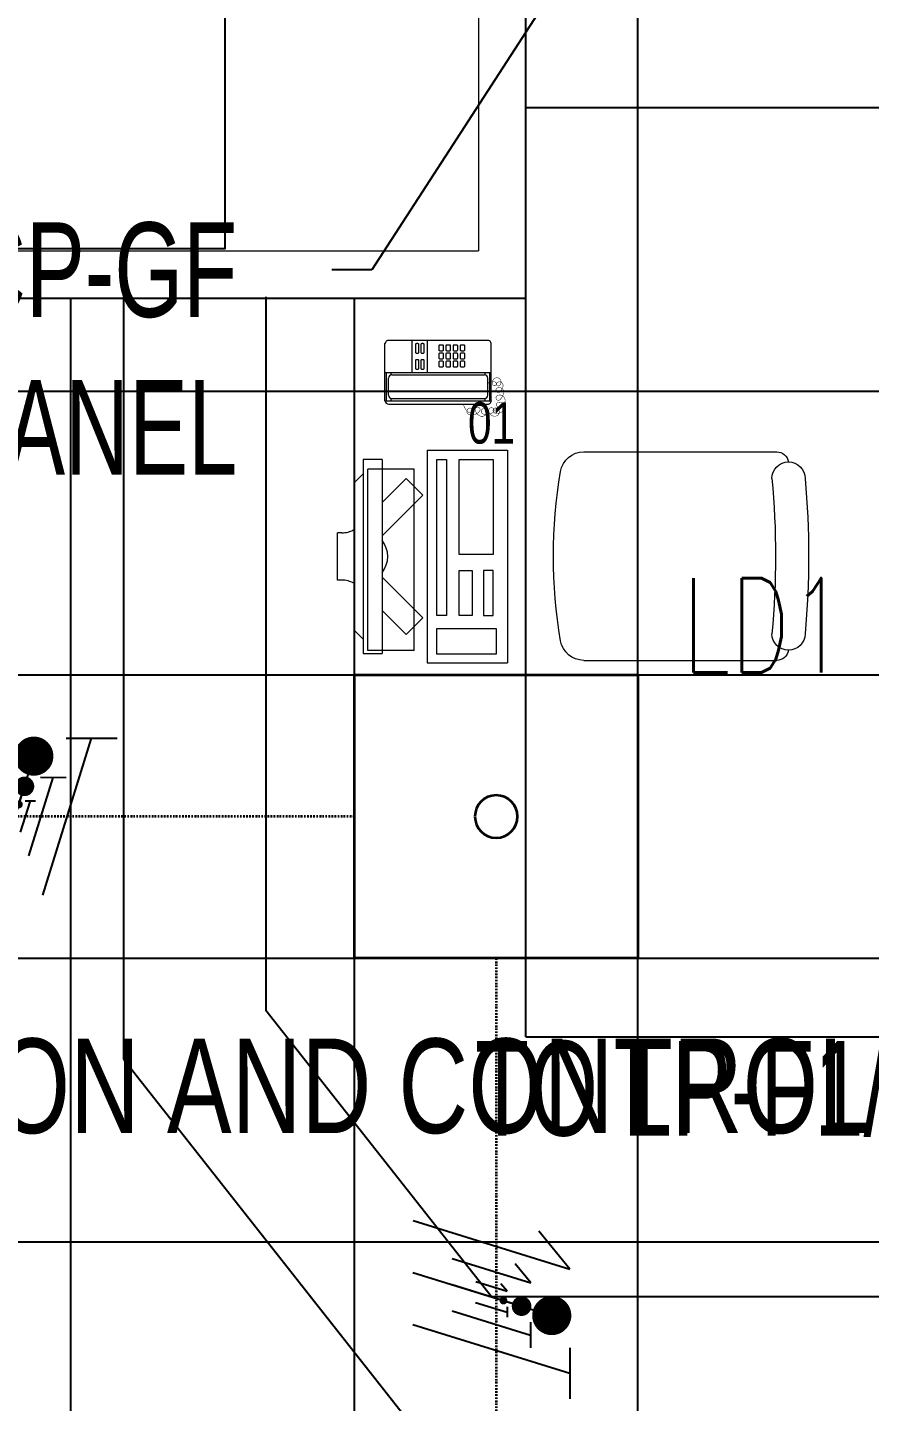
# Model space of a CAD drawing. Extents: x -12260 to 57327, y -29287 to 19916.
# Drawn here: x 3344 to 5126, y -1248 to 1659 of the extents above; entities that cross this region are included whole.
import ezdxf
from ezdxf import colors
from ezdxf.entities.mleader import LeaderData, LeaderLine
from ezdxf.enums import TextEntityAlignment as Align
from ezdxf.math import Vec2, Vec3

# ---------------------------------------------------------------- set-up
doc = ezdxf.new("R2010")
doc.units = 0
doc.header["$LTSCALE"] = 0.25
doc.linetypes.add('DASHDOT', pattern=[25.4, 12.7, -6.35, 0, -6.35])
for name, color, linetype, lineweight in [('01-First Floor$0$72_EGR_BASE_TEXT', 252, 'Continuous', 5), ('01-First Floor$0$72_EGR_EQP_TAG', 142, 'Continuous', 5), ('01-First Floor$0$LOADING', 253, 'Continuous', 5), ('01-First Floor$0$Walls', 251, 'Continuous', 5), ('E-LITE-CIRC-NUMB', 6, 'Continuous', 25), ('E-LITE-CLNG', 150, 'Continuous', 35), ('E-LITE-CLNG-CNDT', 6, 'DASHDOT', 35), ('E-LITE-CTRL', 6, 'Continuous', 25), ('E-LITE-IDEN', 6, 'Continuous', 25), ('E-LITE-TEXT', 6, 'Continuous', 25), ('E-POWR-TEXT', 6, 'Continuous', 25), ('E-POWR-WIRE', 6, 'Continuous', 25), ('E-POWR-WIRE @ 100', 6, 'Continuous', 25), ('E-POWR-WIRE @ 20', 6, 'Continuous', 25), ('E-POWR-WIRE @ 50', 6, 'Continuous', 25)]:
    doc.layers.add(name, color=color, linetype=linetype, lineweight=lineweight)
doc.layers.add('01-First Floor$0$FALSE CEILING', color=251, linetype='Continuous')
doc.styles.add('01-First Floor$0$X3G_ENTITY_257CFD', font='swisscl.ttf', dxfattribs={"height": 200})
doc.styles.add('01-First Floor$0$X3G_ENTITY_9EC9', font='swisscl.ttf', dxfattribs={"height": 0.2})
doc.styles.add('DC_Elc_Romans', font='elc_romans.shx', dxfattribs={"width": 0.7})
doc.styles.add('DC_SIMPLEX', font='SIMPLEX.shx', dxfattribs={"width": 0.7})

# ---------------------------------------------------------------- blocks, each defined once
blk = doc.blocks.new('01-First Floor$0$DM20079-P')
at = {"color": 0}
for p, q in [((-0.0686, 0.217), (-0.0686, 0.008)), ((-0.0616, 0.225), (0.0594, 0.225)), ((-0.0616, 0.225), (-0.0616, 0)), ((-0.0616, 0.222), (-0.0016, 0.222)), ((-0.0616, 0.212), (-0.0565, 0.212)), ((-0.0566, 0.2105), (-0.0566, 0.0145)), ((-0.0496, 0.2175), (-0.0136, 0.2175)), ((-0.0068, 0.212), (-0.0016, 0.212)), ((-0.0066, 0.2105), (-0.0066, 0.0145)), ((-0.0016, 0.225), (-0.0016, 0)), ((0.0664, 0.217), (0.0664, 0.008)), ((-0.0016, 0.1675), (0.0664, 0.1675)), ((-0.0016, 0.135), (0.0664, 0.135)), ((-0.0616, 0.013), (-0.0565, 0.013)), ((-0.0616, 0.003), (-0.0016, 0.003)), ((-0.0594, 0), (0.0594, 0)), ((-0.0496, 0.0075), (-0.0136, 0.0075)), ((-0.0068, 0.013), (-0.0016, 0.013))]:
    blk.add_line(p, q, dxfattribs=at)
for points in [[(0.0074, 0.1605, 0.414214), (0.0054, 0.1585), (0.0054, 0.1555, 0.414214), (0.0074, 0.1535), (0.0234, 0.1535, 0.414214), (0.0254, 0.1555), (0.0254, 0.1585, 0.414214), (0.0234, 0.1605)], [(0.0234, 0.142, 0.414214), (0.0254, 0.144), (0.0254, 0.147, 0.414214), (0.0234, 0.149), (0.0074, 0.149, 0.414214), (0.0054, 0.147), (0.0054, 0.144, 0.414214), (0.0074, 0.142)], [(0.0574, 0.1535, 0.414214), (0.0594, 0.1555), (0.0594, 0.1585, 0.414214), (0.0574, 0.1605), (0.0414, 0.1605, 0.414214), (0.0394, 0.1585), (0.0394, 0.1555, 0.414214), (0.0414, 0.1535)], [(0.0574, 0.142, 0.414214), (0.0594, 0.144), (0.0594, 0.147, 0.414214), (0.0574, 0.149), (0.0414, 0.149, 0.414214), (0.0394, 0.147), (0.0394, 0.144, 0.414214), (0.0414, 0.142)], [(0.0104, 0.103, 0.414214), (0.0124, 0.101), (0.0204, 0.101, 0.414214), (0.0224, 0.103), (0.0224, 0.109, 0.414214), (0.0204, 0.111), (0.0124, 0.111, 0.414214), (0.0104, 0.109)], [(0.0104, 0.088, 0.414214), (0.0124, 0.086), (0.0204, 0.086, 0.414214), (0.0224, 0.088), (0.0224, 0.094, 0.414214), (0.0204, 0.096), (0.0124, 0.096, 0.414214), (0.0104, 0.094)], [(0.0274, 0.103, 0.414214), (0.0294, 0.101), (0.0374, 0.101, 0.414214), (0.0394, 0.103), (0.0394, 0.109, 0.414214), (0.0374, 0.111), (0.0294, 0.111, 0.414214), (0.0274, 0.109)], [(0.0274, 0.088, 0.414214), (0.0294, 0.086), (0.0374, 0.086, 0.414214), (0.0394, 0.088), (0.0394, 0.094, 0.414214), (0.0374, 0.096), (0.0294, 0.096, 0.414214), (0.0274, 0.094)], [(0.0444, 0.103, 0.414214), (0.0464, 0.101), (0.0544, 0.101, 0.414214), (0.0564, 0.103), (0.0564, 0.109, 0.414214), (0.0544, 0.111), (0.0464, 0.111, 0.414214), (0.0444, 0.109)], [(0.0444, 0.088, 0.414214), (0.0464, 0.086), (0.0544, 0.086, 0.414214), (0.0564, 0.088), (0.0564, 0.094, 0.414214), (0.0544, 0.096), (0.0464, 0.096, 0.414214), (0.0444, 0.094)], [(0.0104, 0.073, 0.414214), (0.0124, 0.071), (0.0204, 0.071, 0.414214), (0.0224, 0.073), (0.0224, 0.079, 0.414214), (0.0204, 0.081), (0.0124, 0.081, 0.414214), (0.0104, 0.079)], [(0.0104, 0.058, 0.414214), (0.0124, 0.056), (0.0204, 0.056, 0.414214), (0.0224, 0.058), (0.0224, 0.064, 0.414214), (0.0204, 0.066), (0.0124, 0.066, 0.414214), (0.0104, 0.064)], [(0.0274, 0.073, 0.414214), (0.0294, 0.071), (0.0374, 0.071, 0.414214), (0.0394, 0.073), (0.0394, 0.079, 0.414214), (0.0374, 0.081), (0.0294, 0.081, 0.414214), (0.0274, 0.079)], [(0.0274, 0.058, 0.414214), (0.0294, 0.056), (0.0374, 0.056, 0.414214), (0.0394, 0.058), (0.0394, 0.064, 0.414214), (0.0374, 0.066), (0.0294, 0.066, 0.414214), (0.0274, 0.064)], [(0.0444, 0.073, 0.414214), (0.0464, 0.071), (0.0544, 0.071, 0.414214), (0.0564, 0.073), (0.0564, 0.079, 0.414214), (0.0544, 0.081), (0.0464, 0.081, 0.414214), (0.0444, 0.079)], [(0.0444, 0.058, 0.414214), (0.0464, 0.056), (0.0544, 0.056, 0.414214), (0.0564, 0.058), (0.0564, 0.064, 0.414214), (0.0544, 0.066), (0.0464, 0.066, 0.414214), (0.0444, 0.064)]]:
    blk.add_lwpolyline(points, format="xyb", close=True, dxfattribs=at)
at = {"color": 0, "const_width": 0.001}
blk.add_lwpolyline([(-0.0686, 0.059, 0.184574), (-0.0861, 0.0478, 1.44364), (-0.0769, 0.0452, 0.837915), (-0.0907, 0.0465, 0.30536), (-0.0835, 0.0248, 1.584726), (-0.0815, 0.034, 0.253153), (-0.094, 0.0228, 0.874198), (-0.0776, 0.0142, 0.915253), (-0.0897, 0.0168, 0.223821), (-0.0874, -0.0011, 1.703343), (-0.0796, 0.005, 0.588962), (-0.0934, -0.0114, 0.717795), (-0.0769, -0.0108, 0.983104), (-0.0875, -0.0075, 0.326362), (-0.0815, -0.0259, 0.758716), (-0.0657, -0.0134, 0.906186), (-0.0743, -0.016, 0.189488), (-0.067, -0.0272, 0.7948), (-0.0506, -0.0127, 1.223996), (-0.0585, -0.0193, 0.072149), (-0.0473, -0.0259, 0.645886), (-0.0341, -0.0134, 1.366917), (-0.042, -0.0193, 0.078415), (-0.0315, -0.0246, 0.723006), (-0.0229, -0.0127, 1.105484), (-0.0289, -0.018, 0.327892), (-0.017, -0.0193, 0.446638), (-0.0144, -0.0068, 0.327263), (-0.0269, -0.0029, 1.240441), (-0.0229, -0.0094, 0.611307), (-0.0278, 0.0075)], format="xyb", dxfattribs=at)
at = {"color": 0}
for centre, radius, start, end in [((-0.0605, 0.217), 0.00813, 97.9633, 179.6649), ((-0.0496, 0.2105), 0.007, 90, 180), ((-0.0136, 0.2105), 0.007, 0, 90), ((0.0582, 0.217), 0.00813, 0.3351, 82.0367), ((-0.0605, 0.008), 0.00813, 180.3351, 277.9633), ((-0.0496, 0.0145), 0.007, 180, 270), ((-0.0136, 0.0145), 0.007, 270, 0), ((0.0582, 0.008), 0.00813, 277.9633, 359.6649)]:
    blk.add_arc(centre, radius, start, end, dxfattribs=at)
blk = doc.blocks.new('01-First Floor$0$GF21021-P')
for p, q in [((-0.2207, 0.4756), (-0.2207, 0.0675)), ((0.2205, 0.4756), (0.2205, 0.0675))]:
    blk.add_line(p, q)
for centre, radius, start, end in [((-0.1707, 0.4756), 0.05, 99.6329, 180), ((-0.0001, -0.5295), 1.0695, 80.3671, 99.6329), ((0.1705, 0.4756), 0.05, 0, 80.3671), ((-0.1957, 0.0675), 0.025, 180, 261.4721), ((-0.1643, 0.0425), 0.0351, 90, 270), ((0, 1.8467), 1.7767, 264.6946, 275.3053), ((0.1641, 0.0425), 0.0351, 270, 90), ((0.1955, 0.0675), 0.025, 278.5279, 0), ((0, 1.8314), 1.8314, 264.8532, 275.147)]:
    blk.add_arc(centre, radius, start, end)
blk = doc.blocks.new('01-First Floor$0$ITCWLS1-P')
at = {"layer": '01-First Floor$0$LOADING'}
for p, q in [((-0.17, 0.45), (-0.17, 0)), ((-0.17, 0.45), (0, 0.45)), ((0, 0.45), (0, 0)), ((-0.2651, 0.43, 0), (-0.3051, 0.43, 0)), ((-0.3051, 0.43, 0), (-0.3051, 0.02, 0)), ((-0.197, 0.4094), (-0.295, 0.4094)), ((-0.295, 0.0264), (-0.295, 0.4094)), ((-0.2651, 0.43, 0), (-0.2651, 0.02, 0)), ((-0.197, 0.0264), (-0.197, 0.4094)), ((-0.1496, 0.4305), (-0.1291, 0.4305)), ((-0.1291, 0.4305), (-0.1291, 0.4089)), ((-0.3251, 0.38, 0), (-0.3051, 0.4, 0)), ((-0.3251, 0.38, 0), (-0.3251, 0.07, 0)), ((-0.3503, 0.275), (-0.3596, 0.275)), ((-0.3596, 0.175), (-0.3596, 0.275)), ((-0.3503, 0.175), (-0.3596, 0.175)), ((-0.3251, 0.07, 0), (-0.3051, 0.05, 0)), ((-0.3051, 0.02, 0), (-0.2651, 0.02, 0)), ((-0.197, 0.0264), (-0.295, 0.0264)), ((-0.17, 0), (0, 0))]:
    blk.add_line(p, q, dxfattribs=at)
at = {"layer": '01-First Floor$0$LOADING', "extrusion": (2.48281e-10, 3.18408e-10, -1)}
for p, q in [((-0.2651, 0.3395), (-0.2144, 0.3902)), ((-0.1791, 0.3548), (-0.2144, 0.3902)), ((-0.2651, 0.2688), (-0.1791, 0.3548))]:
    blk.add_line(p, q, dxfattribs=at)
at = {"layer": '01-First Floor$0$LOADING', "extrusion": (2.48281e-10, -3.18408e-10, -1)}
for p, q in [((-0.2651, 0.1812), (-0.1791, 0.0952)), ((-0.2651, 0.1105), (-0.2144, 0.0598)), ((-0.1791, 0.0952), (-0.2144, 0.0598))]:
    blk.add_line(p, q, dxfattribs=at)
at = {"layer": '01-First Floor$0$LOADING'}
for points in [[(-0.1291, 0.4089), (-0.1291, 0.1), (-0.1496, 0.1), (-0.1496, 0.4305)], [(-0.1496, 0.1), (-0.1496, 0.1), (-0.1496, 0.1), (-0.1496, 0.1), (-0.1496, 0.1), (-0.1496, 0.1), (-0.1496, 0.1), (-0.1496, 0.1), (-0.1496, 0.1)], [(-0.1496, 0.1), (-0.1496, 0.1), (-0.1496, 0.1), (-0.1496, 0.1), (-0.1496, 0.1), (-0.1496, 0.1), (-0.1496, 0.1), (-0.1496, 0.1), (-0.1496, 0.1), (-0.1496, 0.1), (-0.1496, 0.1), (-0.1496, 0.1), (-0.1496, 0.1), (-0.1496, 0.1), (-0.1496, 0.1), (-0.1496, 0.1), (-0.1496, 0.1), (-0.1496, 0.1)], [(-0.1496, 0.1), (-0.1496, 0.1), (-0.1496, 0.1), (-0.1496, 0.1), (-0.1496, 0.1), (-0.1496, 0.1), (-0.1496, 0.1), (-0.1496, 0.1), (-0.1496, 0.1), (-0.1496, 0.1)], [(-0.1496, 0.1), (-0.1496, 0.1), (-0.1496, 0.1), (-0.1496, 0.1), (-0.1496, 0.1), (-0.1496, 0.1), (-0.1496, 0.1)], [(-0.1496, 0.1), (-0.1496, 0.1), (-0.1496, 0.1), (-0.1496, 0.1), (-0.1496, 0.1), (-0.1496, 0.1), (-0.1496, 0.1), (-0.1496, 0.1), (-0.1496, 0.1), (-0.1496, 0.1)], [(-0.1496, 0.1), (-0.1496, 0.1), (-0.1496, 0.1), (-0.1496, 0.1), (-0.1496, 0.1), (-0.1496, 0.1), (-0.1496, 0.1), (-0.1496, 0.1), (-0.1496, 0.1), (-0.1496, 0.1), (-0.1496, 0.1), (-0.1496, 0.1), (-0.1496, 0.1), (-0.1496, 0.1), (-0.1496, 0.1)], [(-0.1496, 0.1), (-0.1496, 0.1), (-0.1496, 0.1), (-0.1496, 0.1), (-0.1496, 0.1), (-0.1496, 0.1), (-0.1496, 0.1), (-0.1496, 0.1), (-0.1496, 0.1), (-0.1496, 0.1)], [(-0.1496, 0.1), (-0.1496, 0.1), (-0.1496, 0.1), (-0.1496, 0.1), (-0.1496, 0.1), (-0.1496, 0.1), (-0.1496, 0.1), (-0.1496, 0.1), (-0.1496, 0.1), (-0.1496, 0.1)], [(-0.1496, 0.1), (-0.1496, 0.1), (-0.1496, 0.1), (-0.1496, 0.1), (-0.1496, 0.1), (-0.1496, 0.1), (-0.1496, 0.1), (-0.1496, 0.1), (-0.1496, 0.1), (-0.1496, 0.1), (-0.1496, 0.1), (-0.1496, 0.1), (-0.1496, 0.1), (-0.1496, 0.1), (-0.1496, 0.1), (-0.1496, 0.1), (-0.1496, 0.1), (-0.1496, 0.1), (-0.1496, 0.1), (-0.1496, 0.1), (-0.1496, 0.1), (-0.1496, 0.1), (-0.1496, 0.1), (-0.1496, 0.1), (-0.1496, 0.1), (-0.1496, 0.1), (-0.1496, 0.1), (-0.1496, 0.1), (-0.1496, 0.1), (-0.1496, 0.1), (-0.1496, 0.1), (-0.1496, 0.1), (-0.1496, 0.1), (-0.1496, 0.1), (-0.1496, 0.1), (-0.1496, 0.1), (-0.1496, 0.1), (-0.1496, 0.1), (-0.1496, 0.1), (-0.1496, 0.1), (-0.1496, 0.1), (-0.1496, 0.1), (-0.1496, 0.1), (-0.1496, 0.1), (-0.1496, 0.1), (-0.1496, 0.1), (-0.1496, 0.1), (-0.1496, 0.1), (-0.1496, 0.1), (-0.1496, 0.1), (-0.1496, 0.1), (-0.1496, 0.1), (-0.1496, 0.1), (-0.1496, 0.1)], [(-0.1496, 0.1), (-0.1496, 0.1), (-0.1496, 0.1), (-0.1496, 0.1), (-0.1496, 0.1), (-0.1496, 0.1), (-0.1496, 0.1), (-0.1496, 0.1), (-0.1496, 0.1), (-0.1496, 0.1), (-0.1496, 0.1), (-0.1496, 0.1), (-0.1496, 0.1), (-0.1496, 0.1), (-0.1496, 0.1), (-0.1496, 0.1), (-0.1496, 0.1), (-0.1496, 0.1), (-0.1496, 0.1), (-0.1496, 0.1), (-0.1496, 0.1), (-0.1496, 0.1), (-0.1496, 0.1), (-0.1496, 0.1), (-0.1496, 0.1), (-0.1496, 0.1), (-0.1496, 0.1), (-0.1496, 0.1), (-0.1496, 0.1), (-0.1496, 0.1), (-0.1496, 0.1), (-0.1496, 0.1), (-0.1496, 0.1), (-0.1496, 0.1), (-0.1496, 0.1), (-0.1496, 0.1), (-0.1496, 0.1), (-0.1496, 0.1), (-0.1496, 0.1), (-0.1496, 0.1), (-0.1496, 0.1), (-0.1496, 0.1), (-0.1496, 0.1), (-0.1496, 0.1), (-0.1496, 0.1), (-0.1496, 0.1), (-0.1496, 0.1), (-0.1496, 0.1), (-0.1496, 0.1), (-0.1496, 0.1), (-0.1496, 0.1), (-0.1496, 0.1), (-0.1496, 0.1), (-0.1496, 0.1), (-0.1496, 0.1), (-0.1496, 0.1), (-0.1496, 0.1), (-0.1496, 0.1), (-0.1496, 0.1), (-0.1496, 0.1), (-0.1496, 0.1), (-0.1496, 0.1), (-0.1496, 0.1), (-0.1496, 0.1), (-0.1496, 0.1), (-0.1496, 0.1), (-0.1496, 0.1), (-0.1496, 0.1), (-0.1496, 0.1), (-0.1496, 0.1), (-0.1496, 0.1), (-0.1496, 0.1), (-0.1496, 0.1), (-0.1496, 0.1), (-0.1496, 0.1), (-0.1496, 0.1), (-0.1496, 0.1), (-0.1496, 0.1), (-0.1496, 0.1), (-0.1496, 0.1), (-0.1496, 0.1), (-0.1496, 0.1), (-0.1496, 0.1), (-0.1496, 0.1), (-0.1496, 0.1), (-0.1496, 0.1), (-0.1496, 0.1), (-0.1496, 0.1), (-0.1496, 0.1)], [(-0.1496, 0.1), (-0.1496, 0.1), (-0.1496, 0.1), (-0.1496, 0.1), (-0.1496, 0.1), (-0.1496, 0.1), (-0.1496, 0.1), (-0.1496, 0.1), (-0.1496, 0.1), (-0.1496, 0.1), (-0.1496, 0.1), (-0.1496, 0.1)], [(-0.1496, 0.1), (-0.1496, 0.1), (-0.1496, 0.1), (-0.1496, 0.1), (-0.1496, 0.1), (-0.1496, 0.1), (-0.1496, 0.1)], [(-0.1496, 0.1), (-0.1496, 0.1), (-0.1496, 0.1), (-0.1496, 0.1), (-0.1496, 0.1), (-0.1496, 0.1), (-0.1496, 0.1), (-0.1496, 0.1), (-0.1496, 0.1), (-0.1496, 0.1), (-0.1496, 0.1), (-0.1496, 0.1), (-0.1496, 0.1), (-0.1496, 0.1), (-0.1496, 0.1), (-0.1496, 0.1), (-0.1496, 0.1)], [(-0.1496, 0.1), (-0.1496, 0.1), (-0.1496, 0.1), (-0.1496, 0.1), (-0.1496, 0.1), (-0.1496, 0.1), (-0.1496, 0.1), (-0.1496, 0.1), (-0.1496, 0.1), (-0.1496, 0.1), (-0.1496, 0.1), (-0.1496, 0.1), (-0.1496, 0.1), (-0.1496, 0.1), (-0.1496, 0.1), (-0.1496, 0.1), (-0.1496, 0.1), (-0.1496, 0.1), (-0.1496, 0.1), (-0.1496, 0.1), (-0.1496, 0.1), (-0.1496, 0.1), (-0.1496, 0.1), (-0.1496, 0.1), (-0.1496, 0.1), (-0.1496, 0.1), (-0.1496, 0.1), (-0.1496, 0.1), (-0.1496, 0.1), (-0.1496, 0.1), (-0.1496, 0.1), (-0.1496, 0.1), (-0.1496, 0.1), (-0.1496, 0.1), (-0.1496, 0.1), (-0.1496, 0.1), (-0.1496, 0.1), (-0.1496, 0.1), (-0.1496, 0.1), (-0.1496, 0.1), (-0.1496, 0.1), (-0.1496, 0.1), (-0.1496, 0.1), (-0.1496, 0.1), (-0.1496, 0.1), (-0.1496, 0.1), (-0.1496, 0.1), (-0.1496, 0.1), (-0.1496, 0.1), (-0.1496, 0.1), (-0.1496, 0.1), (-0.1496, 0.1), (-0.1496, 0.1), (-0.1496, 0.1), (-0.1496, 0.1), (-0.1496, 0.1), (-0.1496, 0.1), (-0.1496, 0.1), (-0.1496, 0.1), (-0.1496, 0.1), (-0.1496, 0.1), (-0.1496, 0.1), (-0.1496, 0.1), (-0.1496, 0.1), (-0.1496, 0.1), (-0.1496, 0.1), (-0.1496, 0.1), (-0.1496, 0.1), (-0.1496, 0.1), (-0.1496, 0.1), (-0.1496, 0.1), (-0.1496, 0.1), (-0.1496, 0.1), (-0.1496, 0.1), (-0.1496, 0.1), (-0.1496, 0.1), (-0.1496, 0.1), (-0.1496, 0.1), (-0.1496, 0.1), (-0.1496, 0.1), (-0.1496, 0.1), (-0.1496, 0.1), (-0.1496, 0.1), (-0.1496, 0.1), (-0.1496, 0.1), (-0.1496, 0.1), (-0.1496, 0.1), (-0.1496, 0.1), (-0.1496, 0.1), (-0.1496, 0.1), (-0.1496, 0.1), (-0.1496, 0.1), (-0.1496, 0.1), (-0.1496, 0.1), (-0.1496, 0.1), (-0.1496, 0.1), (-0.1496, 0.1), (-0.1496, 0.1), (-0.1496, 0.1), (-0.1496, 0.1), (-0.1496, 0.1), (-0.1496, 0.1), (-0.1496, 0.1), (-0.1496, 0.1), (-0.1496, 0.1), (-0.1496, 0.1), (-0.1496, 0.1), (-0.1496, 0.1), (-0.1496, 0.1), (-0.1496, 0.1), (-0.1496, 0.1)], [(-0.1496, 0.1), (-0.1496, 0.1), (-0.1496, 0.1), (-0.1496, 0.1), (-0.1496, 0.1), (-0.1496, 0.1), (-0.1496, 0.1), (-0.1496, 0.1)]]:
    blk.add_lwpolyline(points, dxfattribs=at)
for points in [[(-0.1019, 0.4305), (-0.0304, 0.4305), (-0.0304, 0.2294), (-0.1019, 0.2294)], [(-0.1019, 0.1954), (-0.0747, 0.1954), (-0.0747, 0.1), (-0.1019, 0.1)], [(-0.0304, 0.1954), (-0.0508, 0.1954), (-0.0508, 0.1), (-0.0304, 0.1)], [(-0.1496, 0.1), (-0.1496, 0.1), (-0.1496, 0.1), (-0.1496, 0.1), (-0.1496, 0.1), (-0.1496, 0.1), (-0.1496, 0.1), (-0.1496, 0.1), (-0.1496, 0.1), (-0.1496, 0.1), (-0.1496, 0.1), (-0.1496, 0.1), (-0.1496, 0.1), (-0.1496, 0.1), (-0.1496, 0.1), (-0.1496, 0.1), (-0.1496, 0.1), (-0.1496, 0.1), (-0.1496, 0.1), (-0.1496, 0.1), (-0.1496, 0.1), (-0.1496, 0.1), (-0.1496, 0.1), (-0.1496, 0.1), (-0.1496, 0.1), (-0.1496, 0.1), (-0.1496, 0.1), (-0.1496, 0.1), (-0.1496, 0.1), (-0.1496, 0.1), (-0.1496, 0.1), (-0.1496, 0.1), (-0.1496, 0.1), (-0.1496, 0.1), (-0.1496, 0.1), (-0.1496, 0.1), (-0.1496, 0.1), (-0.1496, 0.1), (-0.1496, 0.1), (-0.1496, 0.1), (-0.1496, 0.1), (-0.1496, 0.1), (-0.1496, 0.1), (-0.1496, 0.1), (-0.1496, 0.1), (-0.1496, 0.1), (-0.1496, 0.1), (-0.1496, 0.1), (-0.1496, 0.1), (-0.1496, 0.1), (-0.1496, 0.1), (-0.1496, 0.1), (-0.1496, 0.1), (-0.1496, 0.1), (-0.1496, 0.1), (-0.1496, 0.1), (-0.1496, 0.1), (-0.1496, 0.1), (-0.1496, 0.1), (-0.1496, 0.1), (-0.1496, 0.1), (-0.1496, 0.1), (-0.1496, 0.1), (-0.1496, 0.1), (-0.1496, 0.1), (-0.1496, 0.1), (-0.1496, 0.1), (-0.1496, 0.1), (-0.1496, 0.1), (-0.1496, 0.1), (-0.1496, 0.1), (-0.1496, 0.1), (-0.1496, 0.1), (-0.1496, 0.1), (-0.1496, 0.1), (-0.1496, 0.1), (-0.1496, 0.1), (-0.1496, 0.1), (-0.1496, 0.1), (-0.1496, 0.1), (-0.1496, 0.1), (-0.1496, 0.1), (-0.1496, 0.1), (-0.1496, 0.1), (-0.1496, 0.1), (-0.1496, 0.1), (-0.1496, 0.1), (-0.1496, 0.1), (-0.1496, 0.1), (-0.1496, 0.1), (-0.1496, 0.1), (-0.1496, 0.1), (-0.1496, 0.1), (-0.1496, 0.1), (-0.1496, 0.1), (-0.1496, 0.1), (-0.1496, 0.1), (-0.1496, 0.1), (-0.1496, 0.1), (-0.1496, 0.1), (-0.1496, 0.1), (-0.1496, 0.1), (-0.1496, 0.1), (-0.1496, 0.1), (-0.1496, 0.1), (-0.1496, 0.1), (-0.1496, 0.1), (-0.1496, 0.1), (-0.1496, 0.1), (-0.1496, 0.1), (-0.1496, 0.1), (-0.1496, 0.1), (-0.1496, 0.1), (-0.1496, 0.1), (-0.1496, 0.1), (-0.1496, 0.1), (-0.1496, 0.1), (-0.1496, 0.1), (-0.1496, 0.1), (-0.1496, 0.1), (-0.1496, 0.1), (-0.1496, 0.1), (-0.1496, 0.1), (-0.1496, 0.1), (-0.1496, 0.1), (-0.1496, 0.1), (-0.1496, 0.1), (-0.1496, 0.1), (-0.1496, 0.1), (-0.1496, 0.1), (-0.1496, 0.1), (-0.1496, 0.1), (-0.1496, 0.1), (-0.1496, 0.1), (-0.1496, 0.1), (-0.1496, 0.1), (-0.1496, 0.1), (-0.1496, 0.1), (-0.1496, 0.1), (-0.1496, 0.1), (-0.1496, 0.1), (-0.1496, 0.1), (-0.1496, 0.1), (-0.1496, 0.1), (-0.1496, 0.1), (-0.1496, 0.1), (-0.1496, 0.1), (-0.1496, 0.1), (-0.1496, 0.1), (-0.1496, 0.1), (-0.1496, 0.1), (-0.1496, 0.1), (-0.1496, 0.1), (-0.1496, 0.1), (-0.1496, 0.1), (-0.1496, 0.1), (-0.1496, 0.1), (-0.1496, 0.1), (-0.1496, 0.1), (-0.1496, 0.1), (-0.1496, 0.1), (-0.1496, 0.1), (-0.1496, 0.1), (-0.1496, 0.1), (-0.1496, 0.1), (-0.1496, 0.1), (-0.1496, 0.1), (-0.1496, 0.1), (-0.1496, 0.1), (-0.1496, 0.1), (-0.1496, 0.1), (-0.1496, 0.1), (-0.1496, 0.1), (-0.1496, 0.1), (-0.1496, 0.1), (-0.1496, 0.1), (-0.1496, 0.1), (-0.1496, 0.1), (-0.1496, 0.1), (-0.1496, 0.1), (-0.1496, 0.1), (-0.1496, 0.1), (-0.1496, 0.1), (-0.1496, 0.1), (-0.1496, 0.1), (-0.1496, 0.1), (-0.1496, 0.1), (-0.1496, 0.1), (-0.1496, 0.1), (-0.1496, 0.1), (-0.1496, 0.1), (-0.1496, 0.1), (-0.1496, 0.1), (-0.1496, 0.1), (-0.1496, 0.1), (-0.1496, 0.1), (-0.1496, 0.1), (-0.1496, 0.1), (-0.1496, 0.1), (-0.1496, 0.1), (-0.1496, 0.1), (-0.1496, 0.1), (-0.1496, 0.1), (-0.1496, 0.1), (-0.1496, 0.1), (-0.1496, 0.1), (-0.1496, 0.1), (-0.1496, 0.1), (-0.1496, 0.1), (-0.1496, 0.1), (-0.1496, 0.1), (-0.1496, 0.1), (-0.1496, 0.1), (-0.1496, 0.1), (-0.1496, 0.1), (-0.1496, 0.1), (-0.1496, 0.1), (-0.1496, 0.1), (-0.1496, 0.1), (-0.1496, 0.1), (-0.1496, 0.1), (-0.1496, 0.1), (-0.1496, 0.1), (-0.1496, 0.1), (-0.1496, 0.1), (-0.1496, 0.1), (-0.1496, 0.1), (-0.1496, 0.1), (-0.1496, 0.1), (-0.1496, 0.1), (-0.1496, 0.1), (-0.1496, 0.1), (-0.1496, 0.1), (-0.1496, 0.1), (-0.1496, 0.1), (-0.1496, 0.1), (-0.1496, 0.1), (-0.1496, 0.1), (-0.1496, 0.1), (-0.1496, 0.1), (-0.1496, 0.1), (-0.1496, 0.1), (-0.1496, 0.1), (-0.1496, 0.1), (-0.1496, 0.1), (-0.1496, 0.1), (-0.1496, 0.1), (-0.1496, 0.1), (-0.1496, 0.1), (-0.1496, 0.1), (-0.1496, 0.1), (-0.1496, 0.1), (-0.1496, 0.1), (-0.1496, 0.1), (-0.1496, 0.1), (-0.1496, 0.1), (-0.1496, 0.1), (-0.1496, 0.1), (-0.1496, 0.1), (-0.1496, 0.1), (-0.1496, 0.1), (-0.1496, 0.1), (-0.1496, 0.1), (-0.1496, 0.1), (-0.1496, 0.1), (-0.1496, 0.1), (-0.1496, 0.1), (-0.1496, 0.1), (-0.1496, 0.1), (-0.1496, 0.1), (-0.1496, 0.1), (-0.1496, 0.1), (-0.1496, 0.1), (-0.1496, 0.1), (-0.1496, 0.1), (-0.1496, 0.1), (-0.1496, 0.1)], [(-0.1496, 0.1), (-0.1496, 0.1), (-0.1496, 0.1), (-0.1496, 0.1), (-0.1496, 0.1), (-0.1496, 0.1), (-0.1496, 0.1), (-0.1496, 0.1), (-0.1496, 0.1), (-0.1496, 0.1), (-0.1496, 0.1), (-0.1496, 0.1), (-0.1496, 0.1), (-0.1496, 0.1), (-0.1496, 0.1), (-0.1496, 0.1), (-0.1496, 0.1), (-0.1496, 0.1), (-0.1496, 0.1), (-0.1496, 0.1), (-0.1496, 0.1), (-0.1496, 0.1), (-0.1496, 0.1), (-0.1496, 0.1), (-0.1496, 0.1), (-0.1496, 0.1), (-0.1496, 0.1), (-0.1496, 0.1), (-0.1496, 0.1), (-0.1496, 0.1), (-0.1496, 0.1), (-0.1496, 0.1), (-0.1496, 0.1), (-0.1496, 0.1), (-0.1496, 0.1), (-0.1496, 0.1), (-0.1496, 0.1), (-0.1496, 0.1), (-0.1496, 0.1), (-0.1496, 0.1), (-0.1496, 0.1), (-0.1496, 0.1), (-0.1496, 0.1), (-0.1496, 0.1), (-0.1496, 0.1), (-0.1496, 0.1), (-0.1496, 0.1), (-0.1496, 0.1), (-0.1496, 0.1), (-0.1496, 0.1), (-0.1496, 0.1), (-0.1496, 0.1), (-0.1496, 0.1), (-0.1496, 0.1), (-0.1496, 0.1), (-0.1496, 0.1), (-0.1496, 0.1), (-0.1496, 0.1), (-0.1496, 0.1), (-0.1496, 0.1), (-0.1496, 0.1), (-0.1496, 0.1), (-0.1496, 0.1), (-0.1496, 0.1), (-0.1496, 0.1), (-0.1496, 0.1), (-0.1496, 0.1), (-0.1496, 0.1), (-0.1496, 0.1), (-0.1496, 0.1), (-0.1496, 0.1), (-0.1496, 0.1), (-0.1496, 0.1), (-0.1496, 0.1), (-0.1496, 0.1), (-0.1496, 0.1), (-0.1496, 0.1), (-0.1496, 0.1), (-0.1496, 0.1), (-0.1496, 0.1), (-0.1496, 0.1), (-0.1496, 0.1), (-0.1496, 0.1), (-0.1496, 0.1), (-0.1496, 0.1), (-0.1496, 0.1), (-0.1496, 0.1), (-0.1496, 0.1), (-0.1496, 0.1), (-0.1496, 0.1), (-0.1496, 0.1), (-0.1496, 0.1), (-0.1496, 0.1), (-0.1496, 0.1), (-0.1496, 0.1), (-0.1496, 0.1), (-0.1496, 0.1), (-0.1496, 0.1), (-0.1496, 0.1), (-0.1496, 0.1), (-0.1496, 0.1), (-0.1496, 0.1), (-0.1496, 0.1), (-0.1496, 0.1), (-0.1496, 0.1), (-0.1496, 0.1), (-0.1496, 0.1), (-0.1496, 0.1), (-0.1496, 0.1), (-0.1496, 0.1), (-0.1496, 0.1), (-0.1496, 0.1), (-0.1496, 0.1), (-0.1496, 0.1), (-0.1496, 0.1), (-0.1496, 0.1), (-0.1496, 0.1), (-0.1496, 0.1), (-0.1496, 0.1), (-0.1496, 0.1), (-0.1496, 0.1), (-0.1496, 0.1), (-0.1496, 0.1), (-0.1496, 0.1), (-0.1496, 0.1), (-0.1496, 0.1), (-0.1496, 0.1), (-0.1496, 0.1), (-0.1496, 0.1), (-0.1496, 0.1), (-0.1496, 0.1), (-0.1496, 0.1), (-0.1496, 0.1), (-0.1496, 0.1), (-0.1496, 0.1), (-0.1496, 0.1), (-0.1496, 0.1), (-0.1496, 0.1), (-0.1496, 0.1), (-0.1496, 0.1), (-0.1496, 0.1), (-0.1496, 0.1), (-0.1496, 0.1), (-0.1496, 0.1), (-0.1496, 0.1), (-0.1496, 0.1), (-0.1496, 0.1), (-0.1496, 0.1), (-0.1496, 0.1), (-0.1496, 0.1), (-0.1496, 0.1), (-0.1496, 0.1), (-0.1496, 0.1), (-0.1496, 0.1), (-0.1496, 0.1), (-0.1496, 0.1), (-0.1496, 0.1), (-0.1496, 0.1), (-0.1496, 0.1), (-0.1496, 0.1), (-0.1496, 0.1), (-0.1496, 0.1), (-0.1496, 0.1), (-0.1496, 0.1), (-0.1496, 0.1), (-0.1496, 0.1), (-0.1496, 0.1), (-0.1496, 0.1), (-0.1496, 0.1), (-0.1496, 0.1), (-0.1496, 0.1), (-0.1496, 0.1), (-0.1496, 0.1), (-0.1496, 0.1), (-0.1496, 0.1), (-0.1496, 0.1), (-0.1496, 0.1), (-0.1496, 0.1), (-0.1496, 0.1), (-0.1496, 0.1), (-0.1496, 0.1), (-0.1496, 0.1), (-0.1496, 0.1), (-0.1496, 0.1), (-0.1496, 0.1), (-0.1496, 0.1), (-0.1496, 0.1), (-0.1496, 0.1), (-0.1496, 0.1), (-0.1496, 0.1), (-0.1496, 0.1), (-0.1496, 0.1), (-0.1496, 0.1), (-0.1496, 0.1), (-0.1496, 0.1), (-0.1496, 0.1), (-0.1496, 0.1), (-0.1496, 0.1), (-0.1496, 0.1), (-0.1496, 0.1), (-0.1496, 0.1), (-0.1496, 0.1), (-0.1496, 0.1), (-0.1496, 0.1), (-0.1496, 0.1), (-0.1496, 0.1), (-0.1496, 0.1), (-0.1496, 0.1), (-0.1496, 0.1), (-0.1496, 0.1), (-0.1496, 0.1), (-0.1496, 0.1), (-0.1496, 0.1), (-0.1496, 0.1)], [(-0.1496, 0.1), (-0.1496, 0.1), (-0.1496, 0.1), (-0.1496, 0.1), (-0.1496, 0.1), (-0.1496, 0.1), (-0.1496, 0.1), (-0.1496, 0.1), (-0.1496, 0.1), (-0.1496, 0.1), (-0.1496, 0.1), (-0.1496, 0.1), (-0.1496, 0.1), (-0.1496, 0.1), (-0.1496, 0.1), (-0.1496, 0.1), (-0.1496, 0.1), (-0.1496, 0.1), (-0.1496, 0.1), (-0.1496, 0.1), (-0.1496, 0.1), (-0.1496, 0.1), (-0.1496, 0.1), (-0.1496, 0.1), (-0.1496, 0.1), (-0.1496, 0.1), (-0.1496, 0.1), (-0.1496, 0.1), (-0.1496, 0.1), (-0.1496, 0.1), (-0.1496, 0.1), (-0.1496, 0.1), (-0.1496, 0.1), (-0.1496, 0.1), (-0.1496, 0.1), (-0.1496, 0.1), (-0.1496, 0.1), (-0.1496, 0.1), (-0.1496, 0.1), (-0.1496, 0.1), (-0.1496, 0.1), (-0.1496, 0.1), (-0.1496, 0.1), (-0.1496, 0.1), (-0.1496, 0.1), (-0.1496, 0.1), (-0.1496, 0.1), (-0.1496, 0.1), (-0.1496, 0.1), (-0.1496, 0.1), (-0.1496, 0.1), (-0.1496, 0.1), (-0.1496, 0.1), (-0.1496, 0.1), (-0.1496, 0.1), (-0.1496, 0.1), (-0.1496, 0.1), (-0.1496, 0.1), (-0.1496, 0.1), (-0.1496, 0.1), (-0.1496, 0.1), (-0.1496, 0.1), (-0.1496, 0.1), (-0.1496, 0.1), (-0.1496, 0.1), (-0.1496, 0.1), (-0.1496, 0.1), (-0.1496, 0.1), (-0.1496, 0.1), (-0.1496, 0.1), (-0.1496, 0.1), (-0.1496, 0.1), (-0.1496, 0.1), (-0.1496, 0.1), (-0.1496, 0.1), (-0.1496, 0.1), (-0.1496, 0.1), (-0.1496, 0.1), (-0.1496, 0.1), (-0.1496, 0.1), (-0.1496, 0.1), (-0.1496, 0.1), (-0.1496, 0.1), (-0.1496, 0.1), (-0.1496, 0.1), (-0.1496, 0.1), (-0.1496, 0.1), (-0.1496, 0.1), (-0.1496, 0.1), (-0.1496, 0.1), (-0.1496, 0.1), (-0.1496, 0.1), (-0.1496, 0.1), (-0.1496, 0.1), (-0.1496, 0.1), (-0.1496, 0.1), (-0.1496, 0.1), (-0.1496, 0.1), (-0.1496, 0.1), (-0.1496, 0.1), (-0.1496, 0.1), (-0.1496, 0.1), (-0.1496, 0.1), (-0.1496, 0.1), (-0.1496, 0.1), (-0.1496, 0.1), (-0.1496, 0.1), (-0.1496, 0.1), (-0.1496, 0.1), (-0.1496, 0.1), (-0.1496, 0.1), (-0.1496, 0.1), (-0.1496, 0.1), (-0.1496, 0.1), (-0.1496, 0.1), (-0.1496, 0.1), (-0.1496, 0.1), (-0.1496, 0.1), (-0.1496, 0.1), (-0.1496, 0.1), (-0.1496, 0.1), (-0.1496, 0.1), (-0.1496, 0.1), (-0.1496, 0.1), (-0.1496, 0.1), (-0.1496, 0.1), (-0.1496, 0.1), (-0.1496, 0.1), (-0.1496, 0.1), (-0.1496, 0.1), (-0.1496, 0.1), (-0.1496, 0.1), (-0.1496, 0.1), (-0.1496, 0.1), (-0.1496, 0.1), (-0.1496, 0.1), (-0.1496, 0.1), (-0.1496, 0.1), (-0.1496, 0.1), (-0.1496, 0.1), (-0.1496, 0.1), (-0.1496, 0.1), (-0.1496, 0.1), (-0.1496, 0.1), (-0.1496, 0.1), (-0.1496, 0.1), (-0.1496, 0.1), (-0.1496, 0.1), (-0.1496, 0.1), (-0.1496, 0.1), (-0.1496, 0.1), (-0.1496, 0.1), (-0.1496, 0.1), (-0.1496, 0.1), (-0.1496, 0.1), (-0.1496, 0.1), (-0.1496, 0.1), (-0.1496, 0.1), (-0.1496, 0.1), (-0.1496, 0.1), (-0.1496, 0.1), (-0.1496, 0.1), (-0.1496, 0.1), (-0.1496, 0.1), (-0.1496, 0.1), (-0.1496, 0.1), (-0.1496, 0.1), (-0.1496, 0.1), (-0.1496, 0.1), (-0.1496, 0.1), (-0.1496, 0.1), (-0.1496, 0.1), (-0.1496, 0.1), (-0.1496, 0.1), (-0.1496, 0.1), (-0.1496, 0.1), (-0.1496, 0.1), (-0.1496, 0.1), (-0.1496, 0.1), (-0.1496, 0.1), (-0.1496, 0.1), (-0.1496, 0.1), (-0.1496, 0.1), (-0.1496, 0.1), (-0.1496, 0.1), (-0.1496, 0.1), (-0.1496, 0.1), (-0.1496, 0.1), (-0.1496, 0.1), (-0.1496, 0.1), (-0.1496, 0.1), (-0.1496, 0.1), (-0.1496, 0.1), (-0.1496, 0.1), (-0.1496, 0.1), (-0.1496, 0.1), (-0.1496, 0.1), (-0.1496, 0.1), (-0.1496, 0.1), (-0.1496, 0.1), (-0.1496, 0.1), (-0.1496, 0.1), (-0.1496, 0.1), (-0.1496, 0.1), (-0.1496, 0.1), (-0.1496, 0.1), (-0.1496, 0.1), (-0.1496, 0.1), (-0.1496, 0.1), (-0.1496, 0.1), (-0.1496, 0.1), (-0.1496, 0.1), (-0.1496, 0.1), (-0.1496, 0.1), (-0.1496, 0.1), (-0.1496, 0.1), (-0.1496, 0.1), (-0.1496, 0.1), (-0.1496, 0.1)], [(-0.1496, 0.0727), (-0.0236, 0.0727), (-0.0236, 0.0182), (-0.1496, 0.0182)]]:
    blk.add_lwpolyline(points, close=True, dxfattribs=at)
for centre, radius, start, end in [((-0.3503, 0.325), 0.05, 270, 300.3093), ((-0.3089, 0.225), 0.0556, 321.9431, 38.0569), ((-0.3503, 0.125), 0.05, 59.6907, 90)]:
    blk.add_arc(centre, radius, start, end, dxfattribs=at)
blk = doc.blocks.new('01-First Floor')
at = {"layer": '01-First Floor$0$FALSE CEILING', "linetype": 'Continuous'}
for p, q in [((4636, -2710), (4636, 2686.9)), ((4398.4, 1490), (8296.4, 1490)), ((3436, -2710), (3436, 1086.9)), ((4036, -2710), (4036, 1086.9)), ((1636, 890), (8296.4, 890)), ((1636, 290), (8296.4, 290)), ((1636, -310), (8296.4, -310)), ((1636, -910), (8296.4, -910))]:
    blk.add_line(p, q, dxfattribs=at)
at = {"layer": '01-First Floor$0$FALSE CEILING'}
for p, q in [((3548.4, -524.2, -0.1), (3548.4, 1089.7, -0.1)), ((3848.4, 1089.7, -0.1), (3848.4, -420.2, -0.1)), ((4398.4, -476.1, -0.1), (4398.4, 1089.7, -0.1)), ((4325.8, -1026.1, -0.1), (3848.4, -420.2, -0.1)), ((4398.4, -476.1, -0.1), (6308.4, -476.1, -0.1)), ((3548.4, -524.2, -0.1), (4180.2, -1326.1, -0.1)), ((6381.1, -1026.1, -0.1), (4325.8, -1026.1, -0.1))]:
    blk.add_line(p, q, dxfattribs=at)
blk.add_lwpolyline([(1636, 1086.9), (4398.4, 1086.9), (4398.4, 2686.9), (8296.4, 2686.9), (8296.4, 260), (8296.4, -2710), (1636, -2710), (1636, 1086.9)], dxfattribs=at)
at = {"layer": '01-First Floor$0$FALSE CEILING', "elevation": -0.1}
blk.add_lwpolyline([(2662.6, 1791.7), (2662.6, 1191.7), (3762.6, 1191.7), (3762.6, 1791.7)], close=True, dxfattribs=at)
at = {"layer": '01-First Floor$0$LOADING'}
for p, q in [((3548.4, -524.2, -0.1), (3548.4, 1089.7, -0.1)), ((3848.4, 1089.7, -0.1), (3848.4, -420.2, -0.1)), ((4398.4, -476.1, -0.1), (4398.4, 1089.7, -0.1)), ((4325.8, -1026.1, -0.1), (3848.4, -420.2, -0.1)), ((4398.4, -476.1, -0.1), (6308.4, -476.1, -0.1)), ((3548.4, -524.2, -0.1), (4180.2, -1326.1, -0.1)), ((6381.1, -1026.1, -0.1), (4325.8, -1026.1, -0.1))]:
    blk.add_line(p, q, dxfattribs=at)
at = {"layer": '01-First Floor$0$LOADING', "elevation": -0.1}
blk.add_lwpolyline([(2662.6, 1791.7), (2662.6, 1191.7), (3762.6, 1191.7), (3762.6, 1791.7)], close=True, dxfattribs=at)
at = {"layer": '01-First Floor$0$Walls'}
for p, q in [((4398.4, 2686.9), (4398.4, 1086.9)), ((4298.4, 2586.9), (4298.4, 1186.9)), ((2051, 1186.9), (4298.4, 1186.9)), ((4398.4, 1086.9), (1636, 1086.9))]:
    blk.add_line(p, q, dxfattribs=at)
at = {"layer": '01-First Floor$0$LOADING', "yscale": 1000, "zscale": 1000}
for name, p, xscale, rotation in [('01-First Floor$0$DM20079-P', (4325.6, 931.1, -0.1), 1000, 90.00000652839219), ('01-First Floor$0$ITCWLS1-P', (4359.7, 315.2, -0.1), 1000, 7.53879373936049e-09), ('01-First Floor$0$GF21021-P', (4997, 540.9, -0.1), -1000, 90)]:
    blk.add_blockref(name, p, dxfattribs=dict(at, xscale=xscale, rotation=rotation))
at = {"layer": '01-First Floor$0$72_EGR_BASE_TEXT', "insert": (3758.8, -479.7), "char_height": 200, "attachment_point": 2, "style": '01-First Floor$0$X3G_ENTITY_9EC9'}
blk.add_mtext('RECEPTION AND CONTROL', dxfattribs=at)
at = {"layer": '01-First Floor$0$72_EGR_EQP_TAG', "insert": (4326.2, 866.5, -0.1), "char_height": 87.47, "attachment_point": 2, "style": '01-First Floor$0$X3G_ENTITY_257CFD'}
blk.add_mtext('01', dxfattribs=at)
blk = doc.blocks.new('DC_Arrow-ArrowEllipse')
at = {"color": 0}
blk.add_ellipse((0, 0), major_axis=(0.4, 0), ratio=0.4, dxfattribs=at)
at = {"color": 0, "ltscale": 0.5}
blk.add_solid([(-1.4, 0.167), (-0.4, 0), (-1.4, -0.167)], dxfattribs=at)
blk = doc.blocks.new('*U25')
blk.add_lwpolyline([(-300, 300), (-300, -300), (300, -300), (300, 300)], close=True)
blk.add_circle((0, 0), 45)
at = {"layer": 'E-LITE-CIRC-NUMB', "style": 'DC_SIMPLEX', "width": 0.7, "flags": 8}
blk.add_attdef('CIRCUIT', text='', height=200, rotation=0, dxfattribs=at).set_placement((-473.9, 300), align=Align.RIGHT)
at = {"layer": 'E-LITE-CTRL', "style": 'DC_SIMPLEX', "width": 0.7, "flags": 8}
blk.add_attdef('CONTROL', (1118.9, -935), '', height=200, rotation=360, dxfattribs=at)
at = {"layer": 'E-LITE-IDEN', "style": 'DC_SIMPLEX', "width": 0.7, "flags": 8}
blk.add_attdef('TYPE', (460.4, 457.6), '', height=200, rotation=360, dxfattribs=at)
blk = doc.blocks.new('*U40')
for p, q in [((-1.617, -1.658), (-0.587, 1.663)), ((-0.587, 1.663), (-1.389, 1.004)), ((-0.515, -1.66), (0.515, 1.66)), ((0.587, -1.663), (1.617, 1.658)), ((1.078, 1.659), (2.157, 1.657))]:
    blk.add_line(p, q)
at = {"const_width": 0.414}
blk.add_lwpolyline([(0.19, 1.278, 1), (0.604, 1.277, 1)], format="xyb", close=True, dxfattribs=at)
blk = doc.blocks.new('*U545')
at = {"layer": 'E-POWR-WIRE @ 100', "xscale": 100, "yscale": 100, "zscale": 100}
blk.add_blockref('*U40', (3318, -10), dxfattribs=at)
at = {"layer": 'E-POWR-WIRE @ 20', "xscale": 20, "yscale": 20, "zscale": 20}
blk.add_blockref('*U40', (3318, -10), dxfattribs=at)
at = {"layer": 'E-POWR-WIRE @ 50', "xscale": 50, "yscale": 50, "zscale": 50}
blk.add_blockref('*U40', (3318, -10), dxfattribs=at)
blk = doc.blocks.new('*U41')
for p, q in [((-1.658, 1.617), (1.663, 0.587)), ((1.663, 0.587), (1.004, 1.389)), ((-1.66, 0.515), (1.66, -0.515)), ((-1.663, -0.587), (1.658, -1.617)), ((1.659, -1.078), (1.657, -2.157))]:
    blk.add_line(p, q)
at = {"const_width": 0.414}
blk.add_lwpolyline([(1.278, -0.19, 1), (1.277, -0.604, 1)], format="xyb", close=True, dxfattribs=at)
blk = doc.blocks.new('*U546')
at = {"layer": 'E-POWR-WIRE @ 100', "xscale": 100, "yscale": 100, "zscale": 100}
blk.add_blockref('*U41', (4325.8, -1026.1, -0.1), dxfattribs=at)
at = {"layer": 'E-POWR-WIRE @ 20', "xscale": 20, "yscale": 20, "zscale": 20}
blk.add_blockref('*U41', (4325.8, -1026.1, -0.1), dxfattribs=at)
at = {"layer": 'E-POWR-WIRE @ 50', "xscale": 50, "yscale": 50, "zscale": 50}
blk.add_blockref('*U41', (4325.8, -1026.1, -0.1), dxfattribs=at)

msp = doc.modelspace()

# ---------------------------------------------------------------- linework, layer by layer
at = {"layer": 'E-LITE-CLNG-CNDT'}
msp.add_lwpolyline([(4036, -10), (2600.1, -10, 0.414214), (2500.1, -110), (2500.1, -1710, -0.414214), (2400.1, -1810), (1670.2, -1810)], format="xyb", dxfattribs=at)
msp.add_lwpolyline([(4336, -310), (4336, -1510)], dxfattribs=at)

# ---------------------------------------------------------------- block references
at = {"layer": 'E-LITE-CLNG'}
ref = msp.add_blockref('*U25', (4336, -10), dxfattribs=dict(at, xscale=-1))
ref.add_attrib('TYPE', 'LD1', (4729.5, 294.5), dxfattribs={"layer": 'E-LITE-IDEN', "height": 200, "rotation": 0, "style": 'DC_SIMPLEX', "width": 0.7, "flags": 8})
at = {"layer": 'E-LITE-CLNG-CNDT'}
msp.add_blockref('01-First Floor', (0, 0), dxfattribs=at)
at = {"layer": 'E-POWR-WIRE'}
for name in ['*U545', '*U546']:
    msp.add_blockref(name, (0, 0), dxfattribs=at)

# ---------------------------------------------------------------- leaders
at = {"layer": 'E-LITE-TEXT'}
ml = msp.add_multileader_mtext('Standard', dxfattribs=at)
ml.set_content('TO LP-F1/L22', color=256, style='DC_Elc_Romans')
ml.set_leader_properties(color=45)
ml.set_arrow_properties(name='DC_Arrow-ArrowEllipse')
ml.build(insert=Vec2(0, 0))
ml.multileader.update_dxf_attribs({"dogleg_length": 2, "arrow_head_size": 200, "scale": 100})
ctx = ml.context
ctx.base_point, ctx.scale, ctx.char_height, ctx.arrow_head_size, ctx.landing_gap_size, ctx.plane_origin = Vec3(3744.3, -618.3, 0), 100, 200, 200, 200, Vec3(776.7, 2916.3, 0)
ctx.text_align_type = 2
notes = []
notes.append((ctx, [(1, (1, 1, 0), (5877.6, -618.3, 0), (-1, 0), 200, [(0, [(5995.9, -18.4, 0)], 0, [])])]))
ctx.mtext.insert, ctx.mtext.alignment, ctx.mtext.flow_direction = Vec3(5477.6, -485, 0), 3, 5
at = {"layer": 'E-POWR-TEXT'}
ml = msp.add_multileader_mtext('Standard', dxfattribs=at)
ml.set_content('LCP-GF\\PLIGHTING CONTROL PANEL', color=256, style='DC_Elc_Romans')
ml.set_leader_properties(color=45)
ml.build(insert=Vec2(0, 0))
ml.multileader.update_dxf_attribs({"dogleg_length": 2, "arrow_head_size": 125, "scale": 100})
ctx = ml.context
ctx.base_point, ctx.scale, ctx.char_height, ctx.arrow_head_size, ctx.landing_gap_size, ctx.plane_origin = Vec3(828, 1146.9), 100, 200, 125, 200, Vec3(4685.2, 1543)
ctx.text_align_type = 2
notes.append((ctx, [(1, (1, 1, 0), (4072.7, 1146.9), (-1, 0), 84.7, [(0, [(4548.4, 1880.6)], 0, [])])]))
ctx.mtext.insert, ctx.mtext.alignment, ctx.mtext.flow_direction = Vec3(3788, 1246.9), 3, 5
for ctx, leaders in notes:
    for number, flags, end, landing, length, lines in leaders:
        leader = LeaderData()
        leader.index, (leader.has_last_leader_line, leader.has_dogleg_vector, leader.attachment_direction) = number, flags
        leader.last_leader_point, leader.dogleg_vector, leader.dogleg_length = Vec3(end), Vec3(landing), length
        for number, points, colour, breaks in lines:
            line = LeaderLine()
            line.index, line.vertices, line.color, line.breaks = number, Vec3.list(points), colors.encode_raw_color(colour), breaks
            leader.lines.append(line)
        ctx.leaders.append(leader)

doc.saveas('drawing.dxf')
